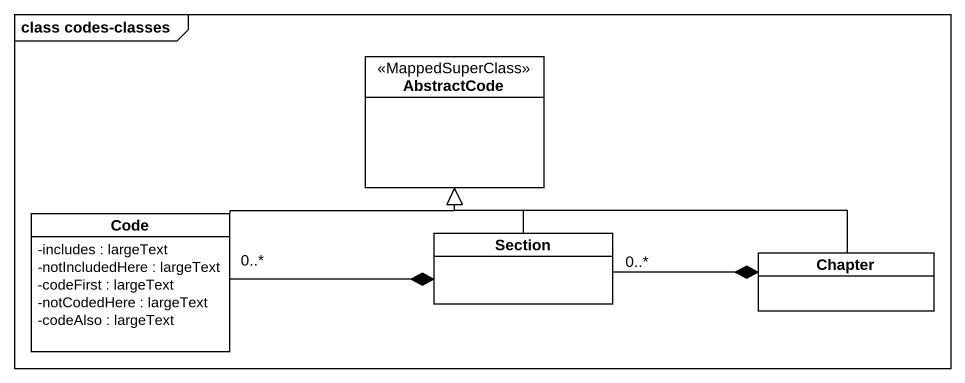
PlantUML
@startuml
mainframe class codes-classes
hide circle
hide empty members
skinparam classAttributeIconSize 0
class AbstractCode <<MappedSuperClass>>
class Code {
  -includes : largeText
  -notIncludedHere : largeText
  -codeFirst : largeText
  -notCodedHere : largeText
  -codeAlso : largeText
}
class Section
class Chapter
Code -right-|> AbstractCode
Section -up-|> AbstractCode
Section *-left- "0..*" Code
Chapter -left-|> AbstractCode
Chapter *-left- "0..*" Section
@enduml
